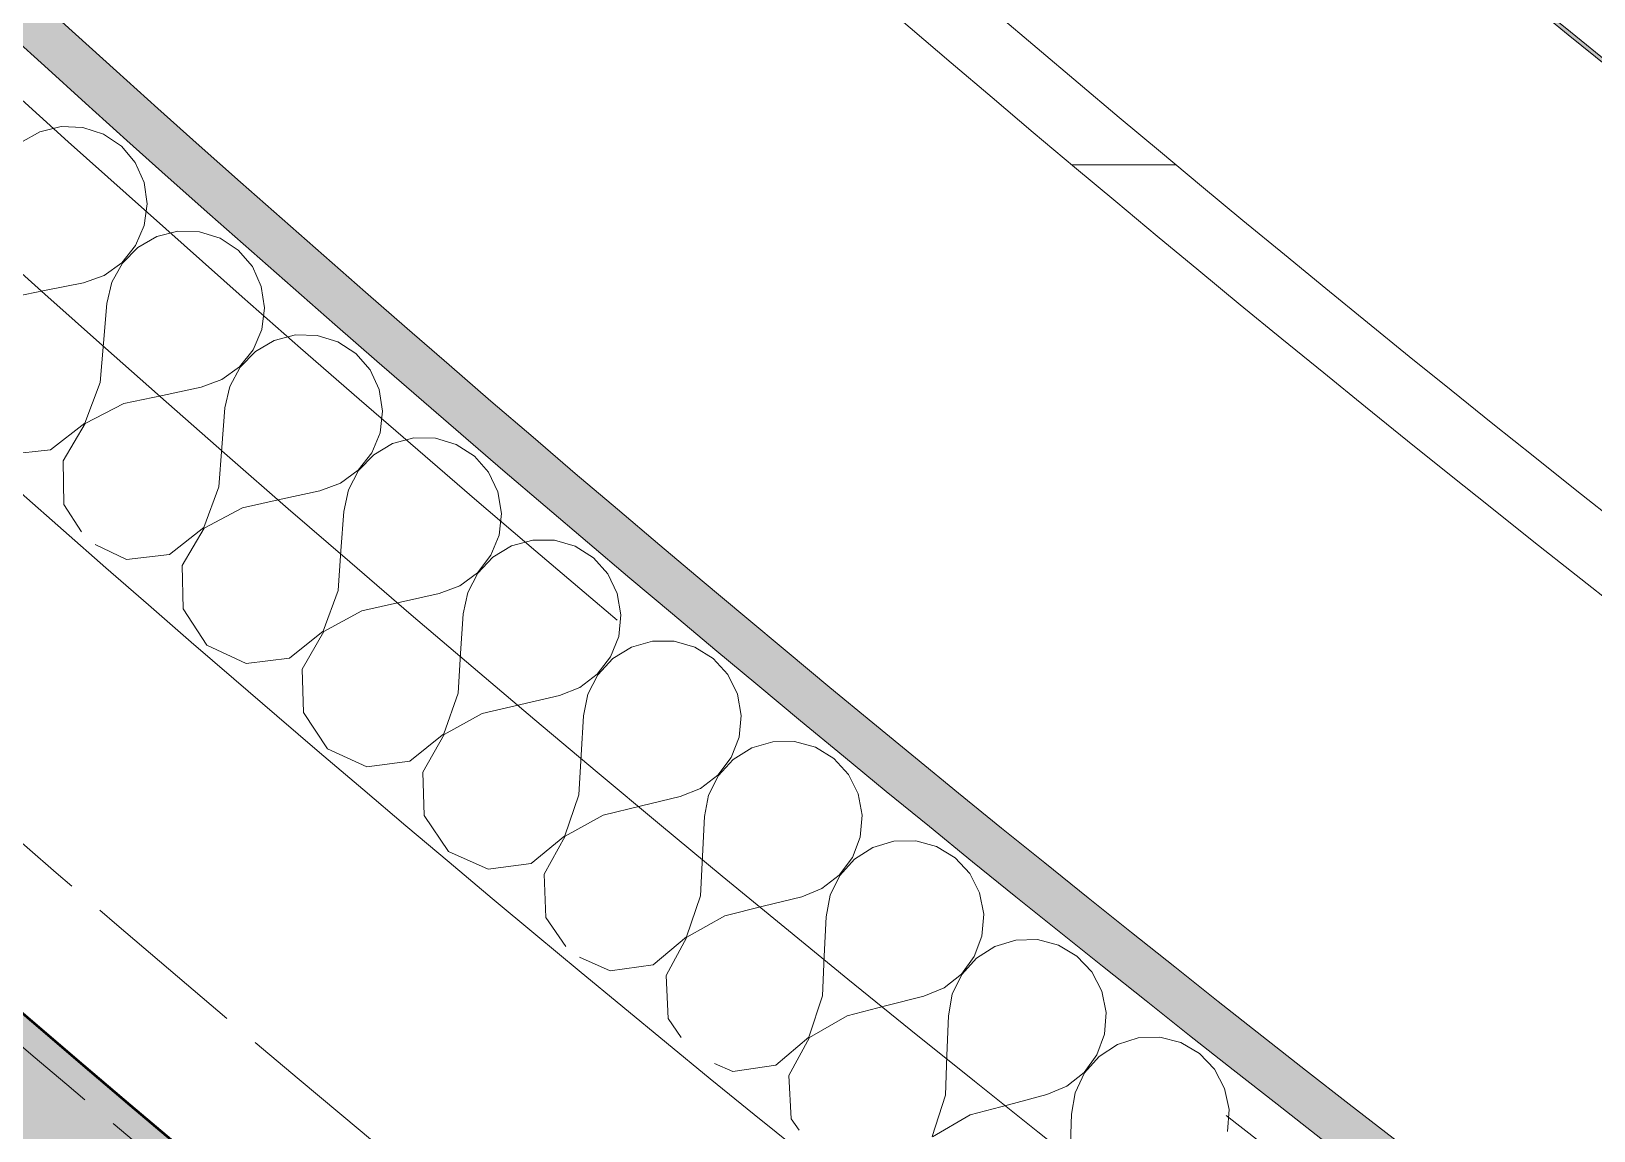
# Model space of a CAD drawing. Header units: millimetres. Extents: x -89663 to 74273, y -103666 to 18539.
# Drawn here: x -39574.8 to -39153.6, y -68660.3 to -68363.8 of the extents above; entities that cross this region are included whole.
import ezdxf
from ezdxf.enums import TextEntityAlignment as Align

# ---------------------------------------------------------------- set-up
doc = ezdxf.new("R2010")
doc.units = ezdxf.units.MM
doc.header["$MEASUREMENT"] = 0
doc.linetypes.add('Double Dashed', pattern=[1093.611073, 529.166651, -211.666656, 141.111112, -211.666656])
doc.linetypes.add('Hidden Line', pattern=[55, 45, -10])
for name, color, linetype in [('A-25-M_Wall_Ext', 7, 'Continuous'), ('A-25-M_Wall_Int', 7, 'Continuous'), ('New_A-05-M_Gross_Int_Circulation', 7, 'Continuous'), ('New_A-15-MG_Structural_Grid_Phase_2', 7, 'Continuous'), ('New_A-20-M_Floor_Slab', 7, 'Continuous'), ('New_A-20-M_Hard_Landscape', 7, 'Continuous'), ('New_A-25-M_Wall_Ext', 7, 'Continuous'), ('New_A-25-M_Wall_Int', 7, 'Continuous'), ('New_A-40-M_Soft_Landscaping_P2', 7, 'Continuous')]:
    doc.layers.add(name, color=color, linetype=linetype)
for name, color, linetype, lineweight in [('A-25-M_Wall_Ext_Pen_No__87', 8, 'Continuous', 20), ('A-25-M_Wall_Int_Pen_No__193', 7, 'Continuous', 18), ('New_A-20-M_Floor_Slab_Pen_No__89', 8, 'Continuous', 20), ('New_A-25-M_Wall_Ext_Pen_No__87', 8, 'Continuous', 20), ('New_A-25-M_Wall_Int_Pen_No__1', 7, 'Continuous', 13), ('New_A-40-M_Soft_Landscaping_P2_Pen_No__150', 7, 'Continuous', 0), ('New_ArchiCAD Zone Stamps_Pen_No__9', 7, 'Continuous', 13)]:
    doc.layers.add(name, color=color, linetype=linetype, lineweight=lineweight)
for name, color, linetype, lineweight, true_color in [('A-25-M_Wall_Int_Pen_No__107', 7, 'Continuous', 15, 0xa6a6a6), ('A-25-M_Wall_Int_Pen_No__149', 7, 'Continuous', 0, 0x2a2a2a), ('New_A-05-M_Gross_Int_Circulation_Pen_No__74', 7, 'Continuous', 20, 0x606060), ('New_A-15-MG_Structural_Grid_Phase_2_Pen_No__222', 7, 'Continuous', 13, 0x65af33), ('New_A-20-M_Hard_Landscape_Pen_No__53', 7, 'Continuous', 35, 0x444444), ('New_A-25-M_Wall_Ext_Pen_No__107', 7, 'Continuous', 15, 0xa6a6a6), ('New_A-25-M_Wall_Ext_Pen_No__27', 7, 'Continuous', 50, 0x2a2a2a), ('New_A-25-M_Wall_Int_Pen_No__107', 7, 'Continuous', 15, 0xa6a6a6), ('New_A-25-M_Wall_Int_Pen_No__81', 7, 'Continuous', 20, 0x6a6a6a)]:
    doc.layers.add(name, color=color, linetype=linetype, lineweight=lineweight, true_color=true_color)
doc.styles.add('GENERATED_STYLE_1', font='')
doc.styles.add('GENERATED_STYLE_3', font='')
doc.styles.get('GENERATED_STYLE_1').set_extended_font_data('Arial', bold=True)
doc.styles.get('GENERATED_STYLE_3').set_extended_font_data('Arial')

# ---------------------------------------------------------------- blocks, each defined once
blk = doc.blocks.new('Stair 07 _INB 0168_3_1', base_point=(-36902.6, -62923.54))
at = {"layer": 'New_A-05-M_Gross_Int_Circulation_Pen_No__74', "linetype": 'Continuous'}
blk.add_arc((-35590.81, -64044.6), 5572.84, 205.17635, 243.44538, dxfattribs=at)
at = {"layer": 'New_ArchiCAD Zone Stamps_Pen_No__9'}
for tag, height, style, p in [('ROOM_NAME', 250, 'GENERATED_STYLE_1', (-37168.15, -61611.29)), ('zoneNameLine2', 250, 'GENERATED_STYLE_1', (-37356.58, -62043.42)), ('ROOM_NUMBER', 200, 'GENERATED_STYLE_3', (-37545.01, -62464.13)), ('measuredAreaCode', 200, 'GENERATED_STYLE_3', (-37702.04, -62824.24)), ('DUMMY_649', 200, 'GENERATED_STYLE_3', (-37394.63, -62958.28)), ('DUMMY_650', 200, 'GENERATED_STYLE_3', (-36905.29, -63171.66)), ('DUMMY_651', 133.33, 'GENERATED_STYLE_3', (-36626, -63278.2))]:
    blk.add_attdef(tag, text='', height=height, rotation=336.4404, dxfattribs=dict(at, style=style)).set_placement(p, align=Align.TOP_LEFT)
blk = doc.blocks.new('Mesh_5_1', base_point=(-56628.5, -71821.01))
at = {"layer": 'New_A-20-M_Hard_Landscape_Pen_No__53', "linetype": 'Continuous', "flags": 128}
blk.add_lwpolyline([(-50733.29, -76386.27), (-45824.1, -78214.16), (-37862.26, -79362.98), (-25566.81, -79831.65), (-15524.66, -79453.14, 0.018331), (-5629.03, -78358.93), (-5812.18, -77015.43, 0.064555), (8110.91, -71321.81), (8166.87, -71194.51), (9811.35, -67453.22), (11682.05, -63197.26), (9115.45, -62078.09), (8602.87, -63253.59), (5945.5, -69347.79, -0.091986), (-14657.07, -75939.89), (-17579.25, -76160.81, -0.138824), (-37194.67, -72335.54, -0.171752), (-44779.44, -64647.12), (-44956.5, -64631.22), (-45033.77, -63133.21), (-45111.04, -61635.21), (-45188.32, -60137.2), (-45265.59, -58639.19), (-51572.37, -58963.59)], format="xyb", dxfattribs=at)
blk = doc.blocks.new('Mesh_33_1', base_point=(-40933.13, -67038.12))
at = {"layer": 'New_A-40-M_Soft_Landscaping_P2_Pen_No__150', "linetype": 'Continuous', "flags": 128}
blk.add_lwpolyline([(-40933.13, -67038.12, 0.320491), (-40900.75, -69852.74, 0.075053), (-37194.67, -72335.54, 0.135492), (-17580.92, -76160.23), (-17996.04, -70642.96, -0.183873), (-38079.88, -69688.08, -0.169448), (-40869.93, -67158.76, -0.091733)], format="xyb", close=True, dxfattribs=at)
blk = doc.blocks.new('Mesh_34_1', base_point=(-38055.11, -69698.86))
at = {"layer": 'New_A-40-M_Soft_Landscaping_P2_Pen_No__150', "linetype": 'Continuous', "flags": 128}
blk.add_lwpolyline([(-38055.11, -69698.86, -0.169694), (-40869.93, -67158.76, 0.334983), (-40169.42, -69894.96, 0.065126), (-36684.41, -71850.78, 0.165018), (-17774.28, -73559.95), (-17996.04, -70642.96, -0.183626)], format="xyb", close=True, dxfattribs=at)
blk = doc.blocks.new('Slab_46_1', base_point=(-44734.13, -52924.74))
at = {"layer": 'New_A-20-M_Floor_Slab_Pen_No__89', "linetype": 'Continuous', "flags": 128}
blk.add_lwpolyline([(-44734.13, -52924.74), (-44734.3, -52924.72, -0.179811), (-34721.45, -33027.69), (-34721.92, -33027.18), (-25959.6, -24873.2), (-20981.62, -27043.85), (-17009.56, -17934.66), (-17703.34, -17189.12), (-11222.85, -11158.55), (-10852.64, -11556.37), (-2918.66, -4173.23), (921.42, -599.75), (3259.49, -1619.27), (2636.44, -2195.91), (2144.41, -3324.28), (-4596.33, -18782.94), (-10337.07, -31948.28), (-13252.03, -30677.22), (-20095.26, -46371.16, -0.415568), (-30017.22, -50195.91), (-38341.96, -69287.69, -0.234037), (-41521.39, -64901.11, -0.022084), (-42146.95, -60901.38), (-44895.69, -59706.59, -0.043731)], format="xyb", close=True, dxfattribs=at)
blk = doc.blocks.new('Wall_143_1', base_point=(-40577.04, -66482.19))
at = {"layer": 'New_A-25-M_Wall_Int_Pen_No__107', "linetype": 'Continuous'}
for points in [[(-40621.21, -66427.56), (-40621.24, -66427.65, 0.161651), (-38098.7, -68976.58), (-38092.69, -68962.8, -0.161556), (-40607.26, -66422.08)], [(-40628.49, -66446.53), (-40628.54, -66446.68, 0.16107), (-38104.71, -68990.35), (-38098.7, -68976.58, -0.160976), (-40614.58, -66441.07)]]:
    blk.add_hatch(color=256, dxfattribs=at).paths.add_polyline_path(points)
at = {"layer": 'New_A-25-M_Wall_Int_Pen_No__81', "linetype": 'Continuous', "lineweight": 0, "true_color": 0x353535}
for points in [[(-40628.97, -66447.8), (-40629.03, -66447.94, 0.161031), (-38105.11, -68991.27), (-38104.71, -68990.35, -0.16103), (-40628.15, -66447.47)], [(-40653.73, -66512.31, 0.15909), (-38125.53, -69038.1), (-38125.13, -69037.18, -0.159083), (-40652.79, -66511.94)]]:
    blk.add_hatch(color=250, dxfattribs=at).paths.add_polyline_path(points)
at = {"layer": 'New_A-25-M_Wall_Int_Pen_No__1', "linetype": 'Continuous'}
for radius, start, end in [(5676.01, 206.19721, 243.05793), (5691.01, 206.48778, 243.06686), (5706.01, 206.48456, 243.07573), (5707.01, 206.9878, 243.07632), (5758.01, 206.948511, 243.106149), (5757.01, 206.94947, 243.105569)]:
    blk.add_arc((-35520.95, -63902.84), radius, start, end, dxfattribs=at)
blk = doc.blocks.new('Wall_232_1', base_point=(-41867.68, -65448.92))
at = {"layer": 'A-25-M_Wall_Ext_Pen_No__87', "linetype": 'Hidden Line'}
for radius, start, end in [(6194.09, 193.727472, 244.836991), (6533.09, 193.696044, 244.871747)]:
    blk.add_arc((-35520.36, -63902.08), radius, start, end, dxfattribs=at)
blk = doc.blocks.new('*X701')
at = {"layer": 'A-25-M_Wall_Int_Pen_No__107', "linetype": 'Continuous'}
for p, q in [((-39577.6, -68393.86), (-39572.46, -68390.96)), ((-39572.46, -68390.96), (-39566.74, -68389.55)), ((-39566.74, -68389.55), (-39560.88, -68389.76)), ((-39560.88, -68389.76), (-39555.32, -68391.55)), ((-39555.32, -68391.55), (-39550.48, -68394.8)), ((-39550.48, -68394.8), (-39546.73, -68399.26)), ((-39546.73, -68399.26), (-39544.35, -68404.59)), ((-39544.35, -68404.59), (-39543.51, -68410.39)), ((-39543.51, -68410.39), (-39544.29, -68416.23)), ((-39544.29, -68416.23), (-39546.63, -68421.65)), ((-39540.96, -68419.2), (-39535.25, -68417.75)), ((-39535.25, -68417.75), (-39529.39, -68417.92)), ((-39529.39, -68417.92), (-39523.82, -68419.67)), ((-39546.63, -68421.65), (-39550.34, -68426.25)), ((-39550.21, -68426.36), (-39546.07, -68422.14)), ((-39546.07, -68422.14), (-39540.96, -68419.2)), ((-39523.82, -68419.67), (-39518.95, -68422.88)), ((-39518.95, -68422.88), (-39515.17, -68427.32)), ((-39550.34, -68426.25), (-39555.16, -68429.67)), ((-39553.06, -68431.54), (-39550.21, -68426.36)), ((-39555.16, -68429.67), (-39560.72, -68431.64)), ((-39515.17, -68427.32), (-39512.75, -68432.63)), ((-39581.66, -68435.92), (-39571.18, -68433.79)), ((-39571.18, -68433.79), (-39560.72, -68431.64)), ((-39554.38, -68437.29), (-39553.06, -68431.54)), ((-39512.75, -68432.63), (-39511.87, -68438.43)), ((-39555.31, -68447.93), (-39554.38, -68437.29)), ((-39511.87, -68438.43), (-39512.61, -68444.27)), ((-39556.22, -68458.58), (-39555.31, -68447.93)), ((-39512.61, -68444.27), (-39514.91, -68449.71)), ((-39514.35, -68450.2), (-39509.26, -68447.22)), ((-39509.26, -68447.22), (-39503.56, -68445.73)), ((-39503.56, -68445.73), (-39497.7, -68445.86)), ((-39497.7, -68445.86), (-39492.11, -68447.57)), ((-39492.11, -68447.57), (-39487.23, -68450.75)), ((-39514.91, -68449.71), (-39518.59, -68454.33)), ((-39518.46, -68454.45), (-39514.35, -68450.2)), ((-39487.23, -68450.75), (-39483.42, -68455.16)), ((-39518.59, -68454.33), (-39523.39, -68457.79)), ((-39521.27, -68459.65), (-39518.46, -68454.45)), ((-39483.42, -68455.16), (-39480.96, -68460.45)), ((-39556.22, -68458.58), (-39560.34, -68469.54)), ((-39539.38, -68462.02), (-39528.93, -68459.8)), ((-39523.39, -68457.79), (-39528.93, -68459.8)), ((-39522.55, -68465.41), (-39521.27, -68459.65)), ((-39480.96, -68460.45), (-39480.04, -68466.25)), ((-39560.21, -68469.65), (-39549.84, -68464.23)), ((-39549.84, -68464.23), (-39539.38, -68462.02)), ((-39523.41, -68476.05), (-39522.55, -68465.41)), ((-39480.04, -68466.25), (-39480.74, -68472.09)), ((-39560.34, -68469.54), (-39569.59, -68476.72)), ((-39566.21, -68479.71), (-39560.21, -68469.65)), ((-39480.74, -68472.09), (-39483, -68477.55)), ((-39477.36, -68475.02), (-39471.67, -68473.49)), ((-39471.67, -68473.49), (-39465.81, -68473.57)), ((-39569.59, -68476.72), (-39581.22, -68477.96)), ((-39524.24, -68486.71), (-39523.41, -68476.05)), ((-39483, -68477.55), (-39486.65, -68482.2)), ((-39482.44, -68478.03), (-39477.36, -68475.02)), ((-39465.81, -68473.57), (-39460.22, -68475.25)), ((-39460.22, -68475.25), (-39455.31, -68478.39)), ((-39566.02, -68491.41), (-39566.21, -68479.71)), ((-39486.52, -68482.31), (-39482.44, -68478.03)), ((-39455.31, -68478.39), (-39451.47, -68482.77)), ((-39491.42, -68485.68), (-39496.95, -68487.74)), ((-39486.65, -68482.2), (-39491.42, -68485.68)), ((-39489.29, -68487.53), (-39486.52, -68482.31)), ((-39451.47, -68482.77), (-39448.97, -68488.05)), ((-39524.24, -68486.71), (-39528.28, -68497.69)), ((-39517.82, -68492.31), (-39507.38, -68490.03)), ((-39507.38, -68490.03), (-39496.95, -68487.74)), ((-39490.53, -68493.3), (-39489.29, -68487.53)), ((-39448.97, -68488.05), (-39448.01, -68493.84)), ((-39561.22, -68498.86), (-39566.02, -68491.41)), ((-39528.15, -68497.8), (-39517.82, -68492.31)), ((-39491.31, -68503.95), (-39490.53, -68493.3)), ((-39448.01, -68493.84), (-39448.67, -68499.69)), ((-39528.28, -68497.69), (-39537.48, -68504.94)), ((-39534.08, -68507.9), (-39528.15, -68497.8)), ((-39549.11, -68506.26), (-39557.54, -68502.26)), ((-39448.67, -68499.69), (-39450.89, -68505.16)), ((-39450.33, -68505.64), (-39445.27, -68502.59)), ((-39445.27, -68502.59), (-39439.6, -68501.03)), ((-39439.6, -68501.03), (-39433.73, -68501.07)), ((-39433.73, -68501.07), (-39428.13, -68502.7)), ((-39428.13, -68502.7), (-39423.2, -68505.81)), ((-39537.48, -68504.94), (-39549.11, -68506.26)), ((-39492.07, -68514.61), (-39491.31, -68503.95)), ((-39450.89, -68505.16), (-39454.51, -68509.84)), ((-39454.38, -68509.95), (-39450.33, -68505.64)), ((-39423.2, -68505.81), (-39419.32, -68510.17)), ((-39533.81, -68519.6), (-39534.08, -68507.9)), ((-39454.51, -68509.84), (-39459.25, -68513.36)), ((-39457.11, -68515.19), (-39454.38, -68509.95)), ((-39419.32, -68510.17), (-39416.79, -68515.43)), ((-39492.07, -68514.61), (-39496.04, -68525.62)), ((-39475.19, -68517.81), (-39464.77, -68515.45)), ((-39459.25, -68513.36), (-39464.77, -68515.45)), ((-39458.31, -68520.96), (-39457.11, -68515.19)), ((-39416.79, -68515.43), (-39415.79, -68521.21)), ((-39527.41, -68529.39), (-39533.81, -68519.6)), ((-39485.61, -68520.16), (-39475.19, -68517.81)), ((-39495.91, -68525.73), (-39485.61, -68520.16)), ((-39459.02, -68531.62), (-39458.31, -68520.96)), ((-39415.79, -68521.21), (-39416.41, -68527.06)), ((-39496.04, -68525.62), (-39505.18, -68532.93)), ((-39501.76, -68535.87), (-39495.91, -68525.73)), ((-39416.41, -68527.06), (-39418.59, -68532.55)), ((-39516.8, -68534.33), (-39527.41, -68529.39)), ((-39459.7, -68542.29), (-39459.02, -68531.62)), ((-39418.03, -68533.02), (-39412.99, -68529.94)), ((-39412.99, -68529.94), (-39407.33, -68528.34)), ((-39407.33, -68528.34), (-39401.46, -68528.33)), ((-39401.46, -68528.33), (-39395.84, -68529.93)), ((-39395.84, -68529.93), (-39390.9, -68533.01)), ((-39505.18, -68532.93), (-39516.8, -68534.33)), ((-39501.41, -68547.57), (-39501.76, -68535.87)), ((-39418.59, -68532.55), (-39422.18, -68537.25)), ((-39422.04, -68537.36), (-39418.03, -68533.02)), ((-39390.9, -68533.01), (-39386.99, -68537.33)), ((-39426.9, -68540.8), (-39432.4, -68542.93)), ((-39422.18, -68537.25), (-39426.9, -68540.8)), ((-39424.74, -68542.62), (-39422.04, -68537.36)), ((-39386.99, -68537.33), (-39384.42, -68542.58)), ((-39459.7, -68542.29), (-39463.59, -68553.32)), ((-39442.8, -68545.37), (-39432.4, -68542.93)), ((-39425.9, -68548.4), (-39424.74, -68542.62)), ((-39384.42, -68542.58), (-39383.38, -68548.35)), ((-39494.94, -68557.32), (-39501.41, -68547.57)), ((-39463.46, -68553.44), (-39453.21, -68547.79)), ((-39453.21, -68547.79), (-39442.8, -68545.37)), ((-39426.53, -68559.06), (-39425.9, -68548.4)), ((-39383.38, -68548.35), (-39383.96, -68554.21)), ((-39463.59, -68553.32), (-39472.69, -68560.7)), ((-39469.25, -68563.62), (-39463.46, -68553.44)), ((-39484.3, -68562.18), (-39494.94, -68557.32)), ((-39383.96, -68554.21), (-39386.1, -68559.71)), ((-39385.53, -68560.18), (-39380.52, -68557.06)), ((-39380.52, -68557.06), (-39374.87, -68555.42)), ((-39374.87, -68555.42), (-39369, -68555.37)), ((-39369, -68555.37), (-39363.37, -68556.93)), ((-39363.37, -68556.93), (-39358.4, -68559.98)), ((-39472.69, -68560.7), (-39484.3, -68562.18)), ((-39427.15, -68569.73), (-39426.53, -68559.06)), ((-39386.1, -68559.71), (-39389.65, -68564.44)), ((-39389.52, -68564.54), (-39385.53, -68560.18)), ((-39358.4, -68559.98), (-39354.47, -68564.27)), ((-39468.81, -68575.31), (-39469.25, -68563.62)), ((-39389.65, -68564.44), (-39394.35, -68568.02)), ((-39392.18, -68569.82), (-39389.52, -68564.54)), ((-39354.47, -68564.27), (-39351.86, -68569.5)), ((-39427.15, -68569.73), (-39430.96, -68580.8)), ((-39410.22, -68572.7), (-39399.84, -68570.19)), ((-39394.35, -68568.02), (-39399.84, -68570.19)), ((-39393.3, -68575.61), (-39392.18, -68569.82)), ((-39351.86, -68569.5), (-39350.78, -68575.26)), ((-39420.61, -68575.2), (-39410.22, -68572.7)), ((-39462.27, -68585.01), (-39468.81, -68575.31)), ((-39430.82, -68580.91), (-39420.61, -68575.2)), ((-39393.86, -68586.28), (-39393.3, -68575.61)), ((-39350.78, -68575.26), (-39351.32, -68581.13)), ((-39430.96, -68580.8), (-39440, -68588.24)), ((-39436.54, -68591.13), (-39430.82, -68580.91)), ((-39351.32, -68581.13), (-39353.42, -68586.64)), ((-39347.86, -68583.96), (-39342.22, -68582.27)), ((-39342.22, -68582.27), (-39336.35, -68582.19)), ((-39336.35, -68582.19), (-39330.71, -68583.71)), ((-39451.6, -68589.8), (-39462.27, -68585.01)), ((-39394.39, -68596.95), (-39393.86, -68586.28)), ((-39353.42, -68586.64), (-39356.94, -68591.39)), ((-39356.81, -68591.5), (-39352.85, -68587.11)), ((-39352.85, -68587.11), (-39347.86, -68583.96)), ((-39330.71, -68583.71), (-39325.72, -68586.71)), ((-39325.72, -68586.71), (-39321.76, -68590.98)), ((-39440, -68588.24), (-39451.6, -68589.8)), ((-39436.02, -68602.82), (-39436.54, -68591.13)), ((-39356.94, -68591.39), (-39361.61, -68595.01)), ((-39321.76, -68590.98), (-39319.11, -68596.19)), ((-39361.61, -68595.01), (-39367.08, -68597.22)), ((-39359.43, -68596.8), (-39356.81, -68591.5)), ((-39394.39, -68596.95), (-39398.13, -68608.05)), ((-39387.82, -68602.37), (-39377.45, -68599.8)), ((-39377.45, -68599.8), (-39367.08, -68597.22)), ((-39360.51, -68602.6), (-39359.43, -68596.8)), ((-39319.11, -68596.19), (-39318, -68601.95)), ((-39430.65, -68610.67), (-39436.02, -68602.82)), ((-39398, -68608.16), (-39387.82, -68602.37)), ((-39360.99, -68613.27), (-39360.51, -68602.6)), ((-39318, -68601.95), (-39318.49, -68607.82)), ((-39398.13, -68608.05), (-39407.12, -68615.55)), ((-39403.64, -68618.42), (-39398, -68608.16)), ((-39318.49, -68607.82), (-39320.55, -68613.35)), ((-39319.98, -68613.81), (-39315.01, -68610.62)), ((-39315.01, -68610.62), (-39309.38, -68608.9)), ((-39309.38, -68608.9), (-39303.52, -68608.77)), ((-39303.52, -68608.77), (-39297.87, -68610.25)), ((-39297.87, -68610.25), (-39292.86, -68613.22)), ((-39418.71, -68617.19), (-39427.01, -68613.54)), ((-39407.12, -68615.55), (-39418.71, -68617.19)), ((-39361.45, -68623.94), (-39360.99, -68613.27)), ((-39320.55, -68613.35), (-39324.04, -68618.12)), ((-39323.91, -68618.23), (-39319.98, -68613.81)), ((-39292.86, -68613.22), (-39288.86, -68617.47)), ((-39403.04, -68630.1), (-39403.64, -68618.42)), ((-39324.04, -68618.12), (-39328.69, -68621.77)), ((-39326.49, -68623.54), (-39323.91, -68618.23)), ((-39288.86, -68617.47), (-39286.18, -68622.66)), ((-39361.45, -68623.94), (-39365.11, -68635.06)), ((-39344.49, -68626.67), (-39334.14, -68624.02)), ((-39328.69, -68621.77), (-39334.14, -68624.02)), ((-39327.53, -68629.35), (-39326.49, -68623.54)), ((-39286.18, -68622.66), (-39285.02, -68628.4)), ((-39364.98, -68635.17), (-39354.84, -68629.32)), ((-39354.84, -68629.32), (-39344.49, -68626.67)), ((-39327.94, -68640.02), (-39327.53, -68629.35)), ((-39285.02, -68628.4), (-39285.47, -68634.27)), ((-39399.53, -68635.15), (-39403.04, -68630.1)), ((-39365.11, -68635.06), (-39374.05, -68642.63)), ((-39370.55, -68645.47), (-39364.98, -68635.17)), ((-39285.47, -68634.27), (-39287.5, -68639.82)), ((-39286.92, -68640.28), (-39281.98, -68637.05)), ((-39281.98, -68637.05), (-39276.36, -68635.29)), ((-39276.36, -68635.29), (-39270.5, -68635.13)), ((-39270.5, -68635.13), (-39264.84, -68636.57)), ((-39264.84, -68636.57), (-39259.8, -68639.5)), ((-39328.33, -68650.7), (-39327.94, -68640.02)), ((-39287.5, -68639.82), (-39290.95, -68644.62)), ((-39290.82, -68644.73), (-39286.92, -68640.28)), ((-39259.8, -68639.5), (-39255.78, -68643.72)), ((-39385.62, -68644.35), (-39390.54, -68642.23)), ((-39374.05, -68642.63), (-39385.62, -68644.35)), ((-39369.87, -68657.15), (-39370.55, -68645.47)), ((-39290.95, -68644.62), (-39295.58, -68648.3)), ((-39293.37, -68650.06), (-39290.82, -68644.73)), ((-39255.78, -68643.72), (-39253.06, -68648.89)), ((-39295.58, -68648.3), (-39301.01, -68650.59)), ((-39294.37, -68655.87), (-39293.37, -68650.06)), ((-39253.06, -68648.89), (-39251.87, -68654.63)), ((-39328.33, -68650.7), (-39331.9, -68661.85)), ((-39321.68, -68656.03), (-39311.34, -68653.32)), ((-39311.34, -68653.32), (-39301.01, -68650.59)), ((-39251.87, -68654.63), (-39252.27, -68660.5)), ((-39367.75, -68660.16), (-39369.87, -68657.15)), ((-39331.77, -68661.95), (-39321.68, -68656.03)), ((-39294.7, -68666.55), (-39294.37, -68655.87))]:
    blk.add_line(p, q, dxfattribs=at)
blk = doc.blocks.new('Wall_253_1', base_point=(-40952.9, -66526.24))
at = {"layer": 'A-25-M_Wall_Int_Pen_No__107', "linetype": 'Continuous'}
h = blk.add_hatch(dxfattribs=at)
h.set_pattern_fill('Plywood_0001', color=256, style=0, pattern_type=2)
h.set_pattern_definition([(0, (0, 0), (0, 200), [])])
h.paths.add_polyline_path([(-38154.38, -69129.28, -0.160154), (-40741.86, -66546.92), (-40758.69, -66553.53, 0.160229), (-38162.48, -69145.36)])
blk.add_hatch(color=256, dxfattribs=at).paths.add_polyline_path([(-40910.14, -66613, 0.16088), (-38235.38, -69290.03), (-38229.98, -69279.31, -0.160833), (-40898.92, -66608.6)])
at = {"layer": 'A-25-M_Wall_Int_Pen_No__149', "linetype": 'Continuous'}
for radius, start in [(5852.8, 206.859003), (6122.8, 206.619388)]:
    blk.add_arc((-35520.46, -63902.65), radius, start, 243.254545, dxfattribs=at)
at = {"layer": 'A-25-M_Wall_Int_Pen_No__193', "linetype": 'Continuous'}
for radius, start in [(5870.8, 206.84234), (6020.8, 206.707373), (6032.8, 206.696866)]:
    blk.add_arc((-35520.46, -63902.65), radius, start, 243.254545, dxfattribs=at)
at = {"layer": 'A-25-M_Wall_Int', "color": 250, "lineweight": 50, "true_color": 0x2a2a2a}
blk.add_blockref('*X701', (0, 0), dxfattribs=at)
blk = doc.blocks.new('Standard grid marker_25')
at = {"layer": 'New_A-15-MG_Structural_Grid_Phase_2_Pen_No__222', "linetype": 'Double Dashed'}
blk.add_arc((0, 0), 6044.09, 0, 51.078354, dxfattribs=at)
blk = doc.blocks.new('Wall_318_1', base_point=(-41145.89, -66576.68))
at = {"layer": 'New_A-25-M_Wall_Ext_Pen_No__107', "linetype": 'Continuous', "lineweight": 0, "true_color": 0x535353}
blk.add_hatch(color=251, dxfattribs=at).paths.add_polyline_path([(-41189.78, -66605.81), (-41232.97, -66626.41, 0.173001), (-38217.53, -69627.61), (-38175.98, -69536.65, -0.172952), (-41142.71, -66583.35)])
at = {"layer": 'New_A-25-M_Wall_Ext_Pen_No__27', "linetype": 'Continuous'}
for radius, end in [(6231.96, 244.754741), (6331.96, 244.765698)]:
    blk.add_arc((-35518.08, -63899.9), radius, 205.50534, end, dxfattribs=at)
blk = doc.blocks.new('Wall_319_1', base_point=(-41698.64, -64862.04))
at = {"layer": 'New_A-25-M_Wall_Ext_Pen_No__87', "linetype": 'Hidden Line'}
for radius in [6237.22, 6287.22]:
    blk.add_arc((-35538.5, -63884.51), radius, 189.016861, 244.969448, dxfattribs=at)

msp = doc.modelspace()

# ---------------------------------------------------------------- block references
at = {"layer": 'A-25-M_Wall_Ext', "color": 250, "lineweight": 50, "true_color": 0x2a2a2a}
msp.add_blockref('Wall_232_1', (-41867.68, -65448.92), dxfattribs=at)
at = {"layer": 'A-25-M_Wall_Int', "color": 250, "lineweight": 50, "true_color": 0x2a2a2a}
msp.add_blockref('Wall_253_1', (-40952.9, -66526.24), dxfattribs=at)
at = {"layer": 'New_A-05-M_Gross_Int_Circulation', "linetype": 'Continuous'}
msp.add_blockref('Stair 07 _INB 0168_3_1', (-36902.6, -62923.54), dxfattribs=at)
at = {"layer": 'New_A-15-MG_Structural_Grid_Phase_2', "color": 8, "linetype": 'Continuous', "lineweight": 15, "zscale": 1000, "rotation": 193.7422622324414}
msp.add_blockref('Standard grid marker_25', (-35520.36, -63902.08), dxfattribs=at)
at = {"layer": 'New_A-20-M_Floor_Slab', "color": 8, "linetype": 'Continuous', "lineweight": 20}
msp.add_blockref('Slab_46_1', (-44734.13, -52924.74), dxfattribs=at)
at = {"layer": 'New_A-20-M_Hard_Landscape', "color": 49, "lineweight": 35, "true_color": 0x444444}
msp.add_blockref('Mesh_5_1', (-56628.5, -71821.01), dxfattribs=at)
at = {"layer": 'New_A-25-M_Wall_Ext', "color": 250, "lineweight": 50, "true_color": 0x2a2a2a}
for name, p in [('Wall_318_1', (-41145.89, -66576.68)), ('Wall_319_1', (-41698.64, -64862.04))]:
    msp.add_blockref(name, p, dxfattribs=at)
at = {"layer": 'New_A-25-M_Wall_Int', "color": 250, "lineweight": 50, "true_color": 0x2a2a2a}
msp.add_blockref('Wall_143_1', (-40577.04, -66482.19), dxfattribs=at)
at = {"layer": 'New_A-40-M_Soft_Landscaping_P2'}
for name, p in [('Mesh_33_1', (-40933.13, -67038.12)), ('Mesh_34_1', (-38055.11, -69698.86))]:
    msp.add_blockref(name, p, dxfattribs=at)

doc.saveas('drawing.dxf')
